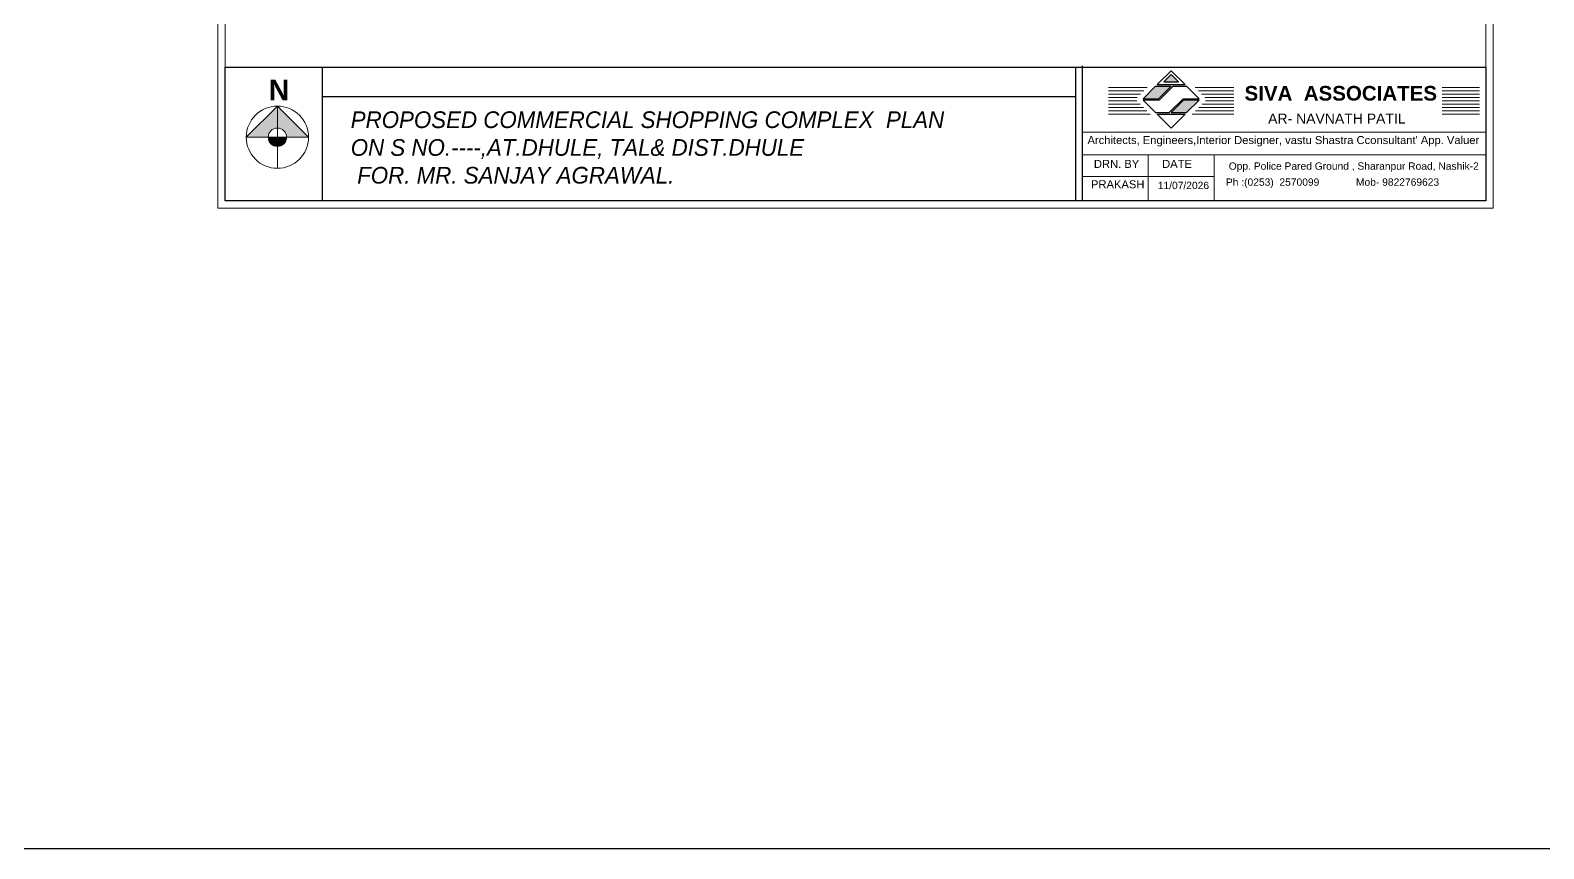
# Model space of a CAD drawing. Header units: feet. Extents: x 1354 to 2117, y 994 to 1430.
# Drawn here: x 1749.1 to 1850.8, y 1265.7 to 1320.8 of the extents above; entities that cross this region are included whole.
import ezdxf

# ---------------------------------------------------------------- set-up
doc = ezdxf.new("R2010")
doc.units = ezdxf.units.FT
doc.layers.add('BOUNDRY', color=5, linetype='Continuous')
doc.layers.add('F4', color=76, linetype='Continuous')
for name, color, linetype, lineweight in [('dim', 2, 'Continuous', 9), ('DIMENTION', 23, 'Continuous', 13), ('H', 253, 'Continuous', 5), ('tex', 7, 'Continuous', 15), ('TEXT', 7, 'Continuous', 20), ('wall', 7, 'Continuous', 30), ('WIN', 230, 'Continuous', 9)]:
    doc.layers.add(name, color=color, linetype=linetype, lineweight=lineweight)
doc.styles.get("Standard").update_dxf_attribs({"font": 'arial.ttf'})
doc.styles.add('STYLE1', font='arial.ttf')

msp = doc.modelspace()

# ---------------------------------------------------------------- hatches: boundary and pattern name
at = {"layer": 'dim', "lineweight": 15}
h = msp.add_hatch(color=7, dxfattribs=at)
h.paths.add_polyline_path([(1765.0675, 1313.5718), (1763.5931, 1313.5718), (1765.686, 1315.6647), (1765.686, 1314.1903, 0.41421356)])
h.paths.add_polyline_path([(1765.686, 1314.1903), (1765.686, 1315.6647), (1767.779, 1313.5718), (1766.3046, 1313.5718, 0.41421356)])
h = msp.add_hatch(color=7, dxfattribs=at)
h.paths.add_polyline_path([(1765.686, 1312.9532, -0.41421356), (1765.0675, 1313.5718), (1765.686, 1313.5718)])
h.paths.add_polyline_path([(1765.686, 1313.5718), (1766.3046, 1313.5718, -0.41421356), (1765.686, 1312.9532)])
at = {"layer": 'wall'}
h = msp.add_hatch(color=1, dxfattribs=at)
h.paths.add_polyline_path([(1826.2847, 1317.2955), (1825.7892, 1317.7911), (1825.2936, 1317.2955)])
h.paths.add_polyline_path([(1823.9026, 1316.1625), (1824.9481, 1316.1625), (1825.7892, 1317.0036), (1824.7436, 1317.0036)])
h.paths.add_polyline_path([(1827.6757, 1316.0713), (1826.6302, 1316.0713), (1825.7892, 1315.2303), (1826.8347, 1315.2303)])

# ---------------------------------------------------------------- linework, layer by layer
msp.add_lwpolyline([(1354.3755, 1430.0991), (2116.8312, 1430.0991), (2116.8312, 1265.6921), (1354.3755, 1265.6921)], close=True)
at = {"color": 7, "lineweight": 20}
for points in [[(1761.6809, 1388.9386), (1847.4521, 1388.9386), (1847.4521, 1308.7994), (1761.6809, 1308.7994)], [(1762.1809, 1388.4386), (1846.9521, 1388.4386), (1846.9521, 1309.2994), (1762.1809, 1309.2994)]]:
    msp.add_lwpolyline(points, close=True, dxfattribs=at)
at = {"layer": 'BOUNDRY'}
for p in [(1819.7989, 1318.3744), (1819.7989, 1318.2764), (1819.7989, 1318.2764)]:
    msp.add_line(p, (1819.7989, 1309.2994), dxfattribs=at)
at = {"layer": 'DIMENTION'}
msp.add_lwpolyline([(1819.7989, 1318.2764), (1846.9521, 1318.2764), (1846.9521, 1309.2994), (1819.7989, 1309.2994)], close=True, dxfattribs=at)
at = {"layer": 'F4'}
for p, q in [((1824.7436, 1317.0036), (1823.9026, 1316.1625)), ((1823.9026, 1316.1625), (1824.9481, 1316.1625)), ((1824.9859, 1316.0713), (1823.9026, 1316.0713)), ((1823.9026, 1316.0713), (1824.7436, 1315.2303)), ((1824.7436, 1317.0036), (1825.7892, 1317.0036)), ((1825.7892, 1317.0036), (1824.9481, 1316.1625)), ((1825.9182, 1317.0036), (1824.9859, 1316.0713)), ((1826.5924, 1316.1625), (1825.6601, 1315.2303)), ((1826.6302, 1316.0713), (1825.7892, 1315.2303)), ((1825.9182, 1317.0036), (1826.8347, 1317.0036)), ((1826.5924, 1316.1625), (1827.6757, 1316.1625)), ((1827.6757, 1316.0713), (1826.6302, 1316.0713)), ((1827.6757, 1316.1625), (1826.8347, 1317.0036)), ((1826.8347, 1315.2303), (1827.6757, 1316.0713)), ((1824.7436, 1315.2303), (1825.6601, 1315.2303)), ((1824.8531, 1315.1208), (1825.7892, 1314.1847)), ((1824.8531, 1315.1208), (1826.7252, 1315.1208)), ((1825.7892, 1315.2303), (1826.8347, 1315.2303)), ((1825.7892, 1314.1847), (1826.7252, 1315.1208))]:
    msp.add_line(p, q, dxfattribs=at)
for points in [[(1824.8531, 1317.113), (1826.7252, 1317.113), (1825.7892, 1318.0491)], [(1825.2936, 1317.2955), (1826.2847, 1317.2955), (1825.7892, 1317.7911)]]:
    msp.add_lwpolyline(points, close=True, dxfattribs=at)
at = {"layer": 'H', "lineweight": 5}
for p, q in [((1824.1795, 1316.9122), (1821.5732, 1316.9122)), ((1823.9566, 1316.6893), (1821.5732, 1316.6893)), ((1823.7338, 1316.4665), (1821.5732, 1316.4665)), ((1823.5109, 1316.2436), (1821.5732, 1316.2436)), ((1827.3988, 1316.9122), (1830.0051, 1316.9122)), ((1827.6217, 1316.6893), (1830.0051, 1316.6893)), ((1827.8445, 1316.4665), (1830.0051, 1316.4665)), ((1828.0674, 1316.2436), (1830.0051, 1316.2436)), ((1846.5197, 1316.9122), (1844.0226, 1316.9122)), ((1846.5197, 1316.6893), (1844.0226, 1316.6893)), ((1846.5197, 1316.4665), (1844.0226, 1316.4665)), ((1846.5197, 1316.2436), (1844.0226, 1316.2436)), ((1823.4804, 1316.0208), (1821.5732, 1316.0208)), ((1823.7032, 1315.7979), (1821.5732, 1315.7979)), ((1823.9261, 1315.5751), (1821.5732, 1315.5751)), ((1824.1489, 1315.3523), (1821.5732, 1315.3523)), ((1824.3717, 1315.1294), (1821.5732, 1315.1294)), ((1827.2066, 1315.1294), (1830.0051, 1315.1294)), ((1827.4294, 1315.3523), (1830.0051, 1315.3523)), ((1827.6522, 1315.5751), (1830.0051, 1315.5751)), ((1827.8751, 1315.7979), (1830.0051, 1315.7979)), ((1828.0979, 1316.0208), (1830.0051, 1316.0208)), ((1846.5197, 1316.0208), (1844.0226, 1316.0208)), ((1846.5197, 1315.7979), (1844.0226, 1315.7979)), ((1846.5197, 1315.5751), (1844.0226, 1315.5751)), ((1846.5197, 1315.3523), (1844.0226, 1315.3523)), ((1846.5197, 1315.1294), (1844.0226, 1315.1294))]:
    msp.add_line(p, q, dxfattribs=at)
at = {"layer": 'wall', "lineweight": 25}
for p, q in [((1762.1809, 1318.2764), (1844.2955, 1318.2764)), ((1768.7058, 1318.2764), (1768.7058, 1309.2994)), ((1819.3526, 1318.2764), (1819.3526, 1309.2994)), ((1819.7989, 1318.2764), (1819.7989, 1309.2994)), ((1819.7989, 1318.2764), (1819.7989, 1309.2994)), ((1768.7058, 1316.3194), (1819.3526, 1316.3194))]:
    msp.add_line(p, q, dxfattribs=at)
at = {"layer": 'wall', "lineweight": 15}
for p, q in [((1765.686, 1315.6647), (1763.5931, 1313.5718)), ((1765.686, 1315.6647), (1765.686, 1311.4788)), ((1767.779, 1313.5718), (1765.686, 1315.6647)), ((1767.779, 1313.5718), (1763.5931, 1313.5718))]:
    msp.add_line(p, q, dxfattribs=at)
at = {"layer": 'wall'}
msp.add_lwpolyline([(1762.1809, 1318.2764), (1846.9521, 1318.2764), (1846.9521, 1309.2994), (1762.1809, 1309.2994)], close=True, dxfattribs=at)
at = {"layer": 'wall', "lineweight": 15}
for radius in [2.093, 0.6186]:
    msp.add_circle((1765.686, 1313.5718), radius, dxfattribs=at)
at = {"layer": 'WIN', "color": 7, "lineweight": 5}
for p, q in [((1819.7989, 1313.9085), (1846.9521, 1313.9085)), ((1819.7989, 1312.3826), (1846.9521, 1312.3826)), ((1824.2381, 1312.3826), (1824.2381, 1309.2994)), ((1828.6774, 1309.2994), (1828.6774, 1312.3826)), ((1828.6774, 1310.924), (1819.7989, 1310.924))]:
    msp.add_line(p, q, dxfattribs=at)

# ---------------------------------------------------------------- texts
at = {"layer": 'tex', "insert": (1770.6181, 1315.3112), "char_height": 1.1213251, "width": 39.855917, "attachment_point": 1}
msp.add_mtext('\\pxql;{\\fCentury Gothic|b0|i1|c0|p34;PROPOSED COMMERCIAL SHOPPING COMPLEX  PLAN ON S NO.----,AT.DHULE, TAL& DIST.DHULE\\P\\fArial|b0|i0|c0|p34; \\fCentury Gothic|b0|i1|c0|p34;FOR. MR. SANJAY AGRAWAL.}', dxfattribs=at)
at = {"layer": 'TEXT', "style": 'STYLE1'}
for s, insert, char_height, width, attachment_point in [('{\\fArial|b1|i0|c0|p34;N}', (1765.7939, 1316.0632), 1.380092, 0.258093, 8), (" Architects, Engineers,Interior Designer, vastu Shastra Cconsultant' App. Valuer", (1819.9577, 1313.6483), 0.538236, 27.415113, 1), ('\\pxt3;DRN. BY', (1820.5974, 1312.0455), 0.538236, 3.885628, 1), ('DATE', (1825.1851, 1312.0455), 0.53824, 27.415113, 1), (' Opp. Police Pared Ground , Sharanpur Road, Nashik-2', (1829.4743, 1311.8765), 0.493383, 18.462091, 1), ('PRAKASH', (1820.4025, 1310.6729), 0.53824, 27.415113, 1), ('11/07/2026', (1824.894, 1310.5754), 0.49338, 27.415113, 1), ('Ph :(0253)  2570099  ', (1829.4743, 1310.7988), 0.493383, 18.462091, 1), ('Mob- 9822769623  ', (1838.223, 1310.7988), 0.493383, 18.462091, 1)]:
    msp.add_mtext(s, dxfattribs=dict(at, insert=insert, char_height=char_height, width=width, attachment_point=attachment_point))
at = {"layer": 'wall', "color": 7, "lineweight": 5, "width": 20.2624, "attachment_point": 1, "style": 'STYLE1'}
for s, insert, char_height in [(' {\\fArial|b1|i0|c0|p34;SIVA  ASSOCIATES}', (1830.3463, 1317.0221), 0.986766), (' AR- NAVNATH PATIL', (1832.054, 1315.1623), 0.672795)]:
    msp.add_mtext(s, dxfattribs=dict(at, insert=insert, char_height=char_height))

doc.saveas('drawing.dxf')
